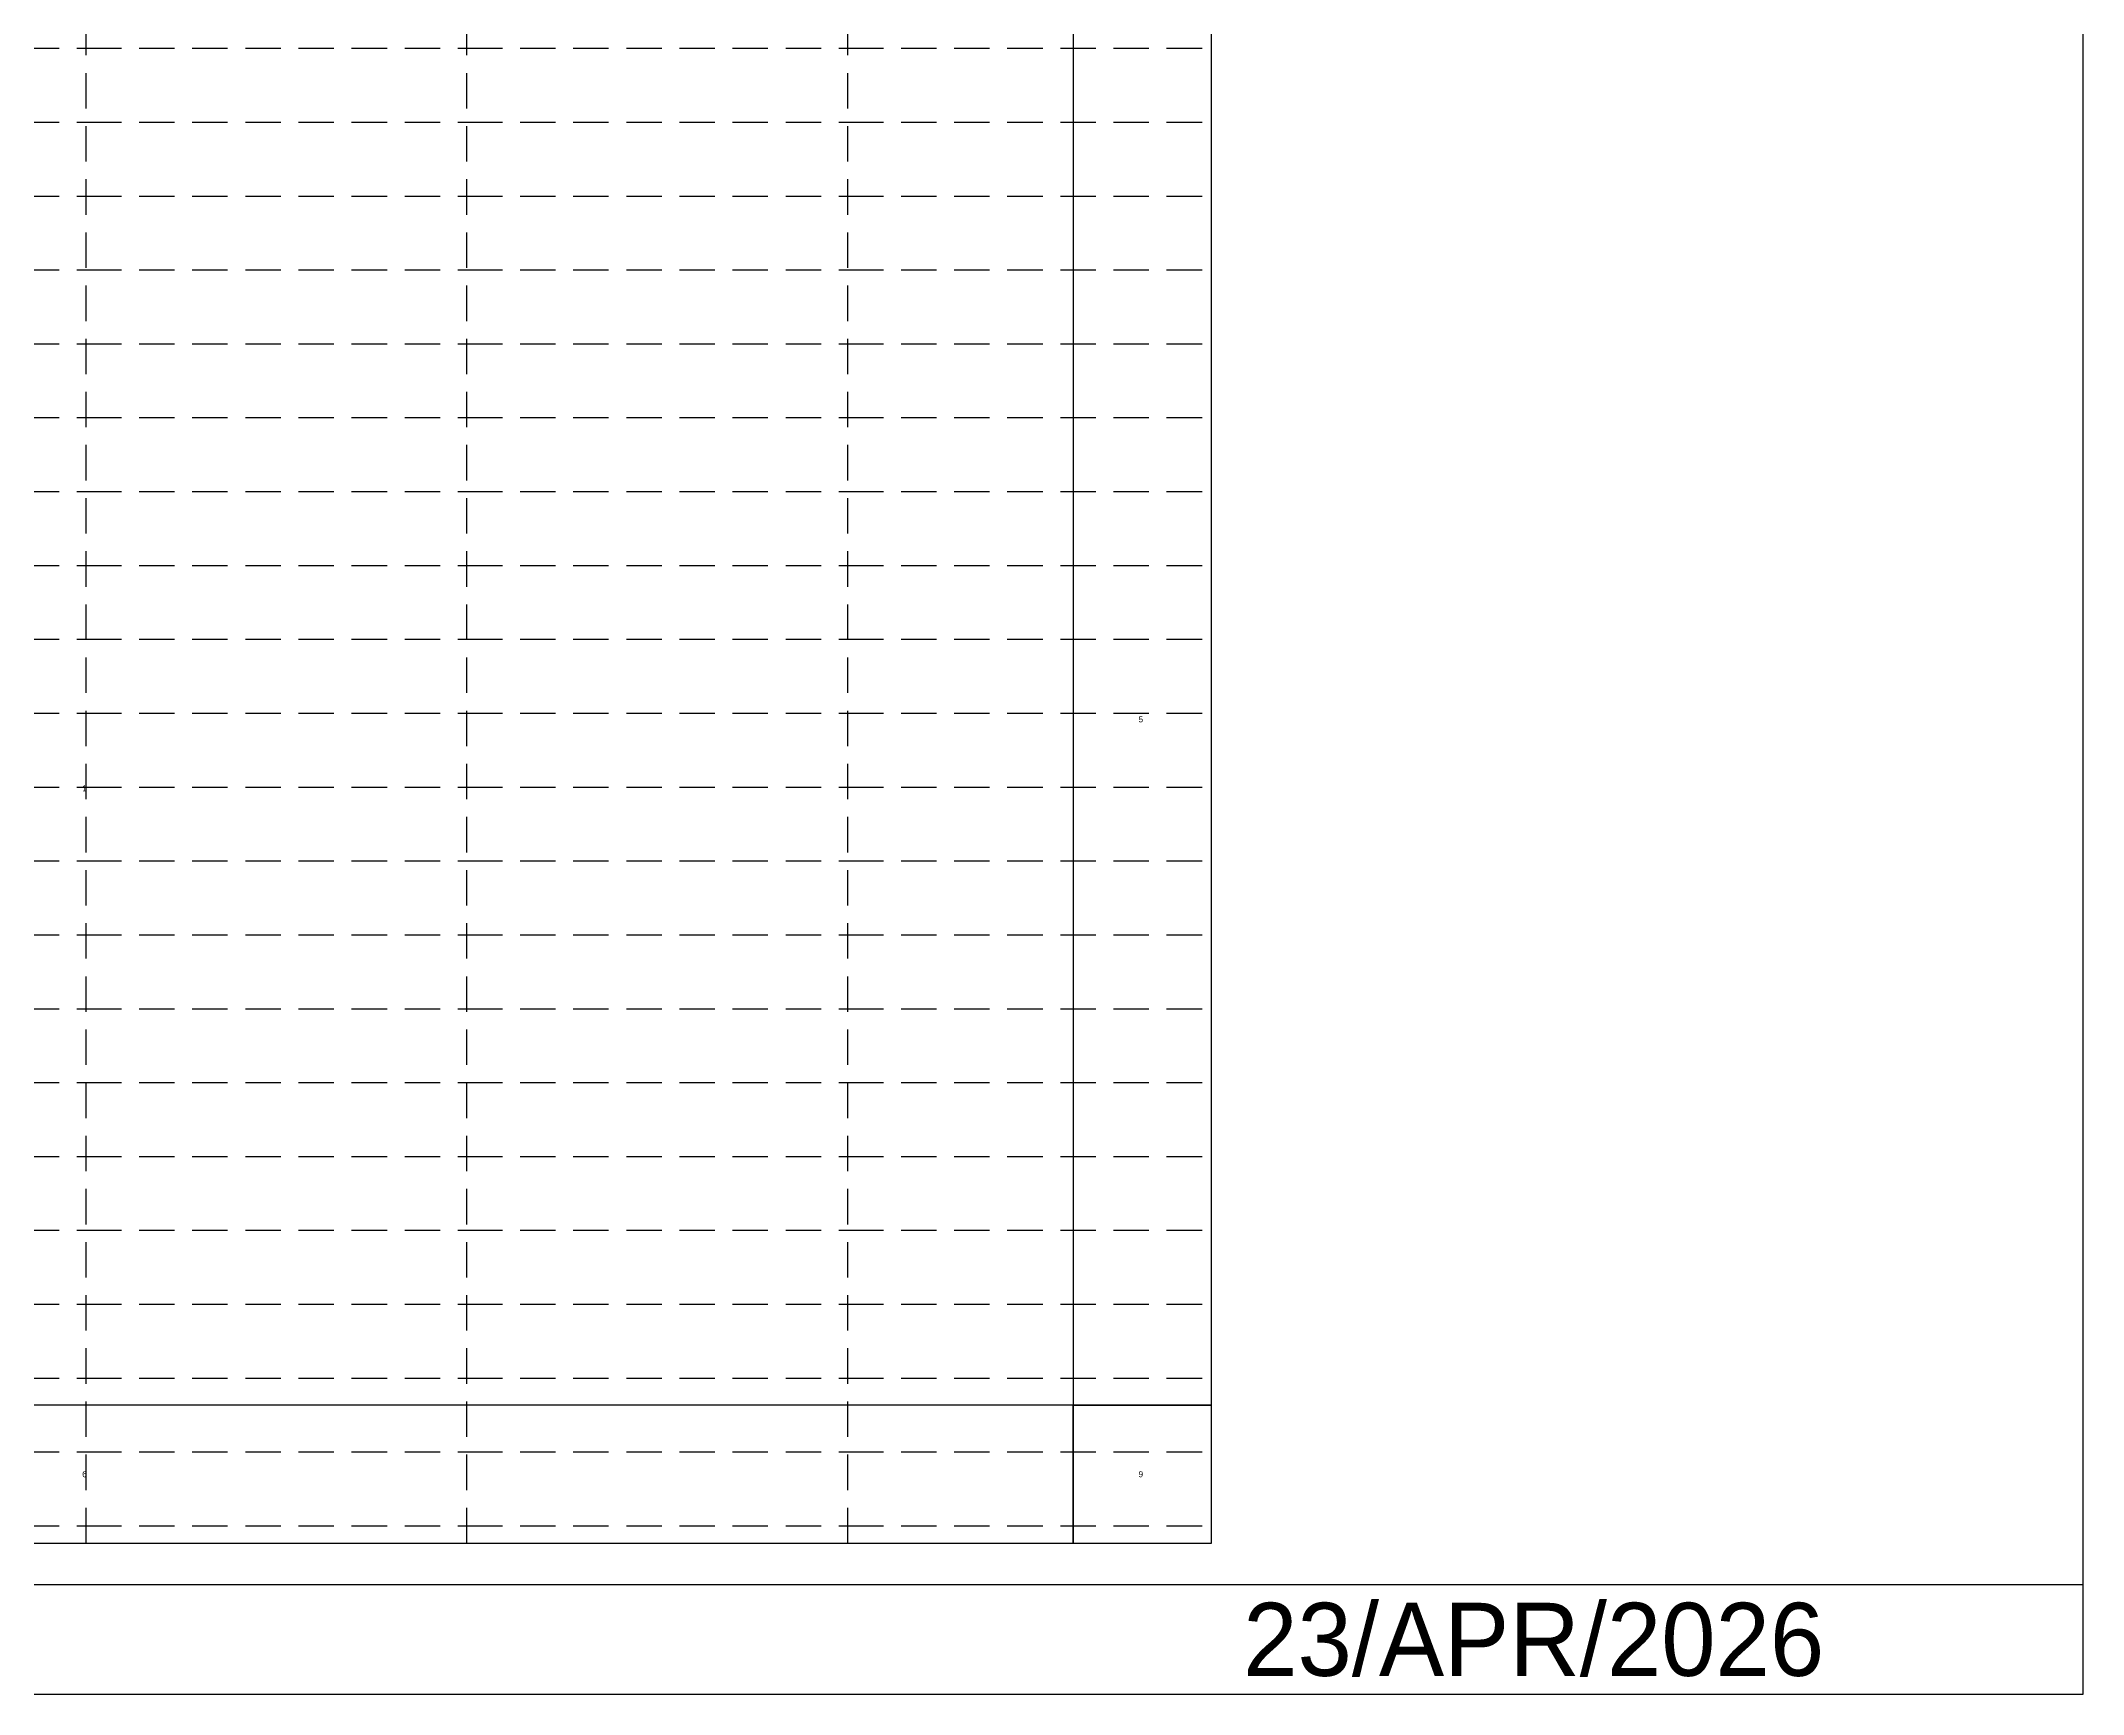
# Model space of a CAD drawing. Extents: x -2196 to 5260, y -261 to 5338.
# Drawn here: x 1820 to 5260, y -254 to 2529 of the extents above; entities that cross this region are included whole.
import ezdxf

# ---------------------------------------------------------------- set-up
doc = ezdxf.new("R2010")
doc.units = 0
doc.linetypes.add('CONTIN', pattern=[0])
doc.linetypes.add('DASHED', pattern=[89.46, 59.64, -29.82])
doc.layers.get('0').update_dxf_attribs({"linetype": 'CONTIN'})
for name, color, linetype in [('20', 1, 'CONTIN'), ('22', 7, 'DASHED'), ('23', 7, 'DASHED')]:
    doc.layers.add(name, color=color, linetype=linetype)

msp = doc.modelspace()

# ---------------------------------------------------------------- linework, layer by layer
for p, q in [((5259.542, -254.167), (5259.542, 5337.5)), ((-2196.014, -69.642), (5259.542, -69.642)), ((-2196.014, -254.167), (5259.542, -254.167))]:
    msp.add_line(p, q)
at = {"layer": '20'}
for p, q in [((3558.333, 2541.667), (3558.333, 232.176)), ((3791.667, 0), (3791.667, 2541.667)), ((3791.667, 232.176), (3791.667, 2541.667)), ((3558.333, 232.176), (233.333, 232.176)), ((3558.333, 232.176), (3791.667, 232.176)), ((3558.333, 0), (3558.333, 232.176)), ((3558.333, 232.176), (3558.333, 0)), ((3791.667, 232.176), (3558.333, 232.176)), ((3791.667, 0), (3791.667, 232.176)), ((0, 0), (3791.667, 0)), ((233.333, 0), (3558.333, 0)), ((3558.333, 0), (3791.667, 0))]:
    msp.add_line(p, q, dxfattribs=at)
at = {"layer": '22'}
for p, q in [((1254.167, 2516.791), (1895.833, 2516.791)), ((1895.833, 2516.791), (2537.5, 2516.791)), ((2537.5, 2516.791), (3179.167, 2516.791)), ((3179.167, 2516.791), (3791.667, 2516.791)), ((1254.167, 2392.411), (1895.833, 2392.411)), ((1895.833, 2392.411), (2537.5, 2392.411)), ((2537.5, 2392.411), (3179.167, 2392.411)), ((3179.167, 2392.411), (3791.667, 2392.411)), ((1254.167, 2268.031), (1895.833, 2268.031)), ((1895.833, 2268.031), (2537.5, 2268.031)), ((2537.5, 2268.031), (3179.167, 2268.031)), ((3179.167, 2268.031), (3791.667, 2268.031)), ((1254.167, 2143.651), (1895.833, 2143.651)), ((1895.833, 2143.651), (2537.5, 2143.651)), ((2537.5, 2143.651), (3179.167, 2143.651)), ((3179.167, 2143.651), (3791.667, 2143.651)), ((1254.167, 2019.272), (1895.833, 2019.272)), ((1895.833, 2019.272), (2537.5, 2019.272)), ((2537.5, 2019.272), (3179.167, 2019.272)), ((3179.167, 2019.272), (3791.667, 2019.272)), ((1254.167, 1894.892), (1895.833, 1894.892)), ((1895.833, 1894.892), (2537.5, 1894.892)), ((2537.5, 1894.892), (3179.167, 1894.892)), ((3179.167, 1894.892), (3791.667, 1894.892)), ((1254.167, 1770.512), (1895.833, 1770.512)), ((1895.833, 1770.512), (2537.5, 1770.512)), ((2537.5, 1770.512), (3179.167, 1770.512)), ((3179.167, 1770.512), (3791.667, 1770.512)), ((1254.167, 1646.133), (1895.833, 1646.133)), ((1895.833, 1646.133), (2537.5, 1646.133)), ((2537.5, 1646.133), (3179.167, 1646.133)), ((3179.167, 1646.133), (3791.667, 1646.133)), ((1254.167, 1521.753), (1895.833, 1521.753)), ((1895.833, 1521.753), (2537.5, 1521.753)), ((2537.5, 1521.753), (3179.167, 1521.753)), ((3179.167, 1521.753), (3791.667, 1521.753)), ((1254.167, 1397.373), (1895.833, 1397.373)), ((1895.833, 1397.373), (2537.5, 1397.373)), ((2537.5, 1397.373), (3179.167, 1397.373)), ((3179.167, 1397.373), (3791.667, 1397.373)), ((1254.167, 1272.994), (1895.833, 1272.994)), ((1895.833, 1272.994), (2537.5, 1272.994)), ((2537.5, 1272.994), (3179.167, 1272.994)), ((3179.167, 1272.994), (3791.667, 1272.994)), ((1254.167, 1148.614), (1895.833, 1148.614)), ((1895.833, 1148.614), (2537.5, 1148.614)), ((2537.5, 1148.614), (3179.167, 1148.614)), ((3179.167, 1148.614), (3791.667, 1148.614)), ((1254.167, 1024.234), (1895.833, 1024.234)), ((1895.833, 1024.234), (2537.5, 1024.234)), ((2537.5, 1024.234), (3179.167, 1024.234)), ((3179.167, 1024.234), (3791.667, 1024.234)), ((1254.167, 899.855), (1895.833, 899.855)), ((1895.833, 899.855), (2537.5, 899.855)), ((2537.5, 899.855), (3179.167, 899.855)), ((3179.167, 899.855), (3791.667, 899.855)), ((1254.167, 775.475), (1895.833, 775.475)), ((1895.833, 775.475), (2537.5, 775.475)), ((2537.5, 775.475), (3179.167, 775.475)), ((3179.167, 775.475), (3791.667, 775.475)), ((1254.167, 651.096), (1895.833, 651.096)), ((1895.833, 651.096), (2537.5, 651.096)), ((2537.5, 651.096), (3179.167, 651.096)), ((3179.167, 651.096), (3791.667, 651.096)), ((1254.167, 526.716), (1895.833, 526.716)), ((1895.833, 526.716), (2537.5, 526.716)), ((2537.5, 526.716), (3179.167, 526.716)), ((3179.167, 526.716), (3791.667, 526.716)), ((1254.167, 402.336), (1895.833, 402.336)), ((1895.833, 402.336), (2537.5, 402.336)), ((2537.5, 402.336), (3179.167, 402.336)), ((3179.167, 402.336), (3791.667, 402.336)), ((1254.167, 277.957), (1895.833, 277.957)), ((1895.833, 277.957), (2537.5, 277.957)), ((2537.5, 277.957), (3179.167, 277.957)), ((3179.167, 277.957), (3791.667, 277.957)), ((1254.167, 153.577), (1895.833, 153.577)), ((1895.833, 153.577), (2537.5, 153.577)), ((2537.5, 153.577), (3179.167, 153.577)), ((3179.167, 153.577), (3791.667, 153.577)), ((1254.167, 29.198), (1895.833, 29.198)), ((1895.833, 29.198), (2537.5, 29.198)), ((2537.5, 29.198), (3179.167, 29.198)), ((3179.167, 29.198), (3791.667, 29.198))]:
    msp.add_line(p, q, dxfattribs=at)
at = {"layer": '23'}
for p, q in [((1895.833, 0), (1895.833, 5083.333)), ((2537.5, 0), (2537.5, 5083.333)), ((3179.167, 0), (3179.167, 5083.333)), ((3791.667, 0), (3791.667, 5083.333))]:
    msp.add_line(p, q, dxfattribs=at)

# ---------------------------------------------------------------- texts
msp.add_text('23/APR/2026', height=123.017).set_placement((3844.85, -223.412))
at = {"layer": '20'}
for s, p in [(' 5', (3664.841, 1381.841)), (' 1', (1885.673, 1265.753)), (' 6', (1885.673, 111.008)), (' 9', (3664.841, 111.008))]:
    msp.add_text(s, height=10.16, dxfattribs=at).set_placement(p)

doc.saveas('drawing.dxf')
